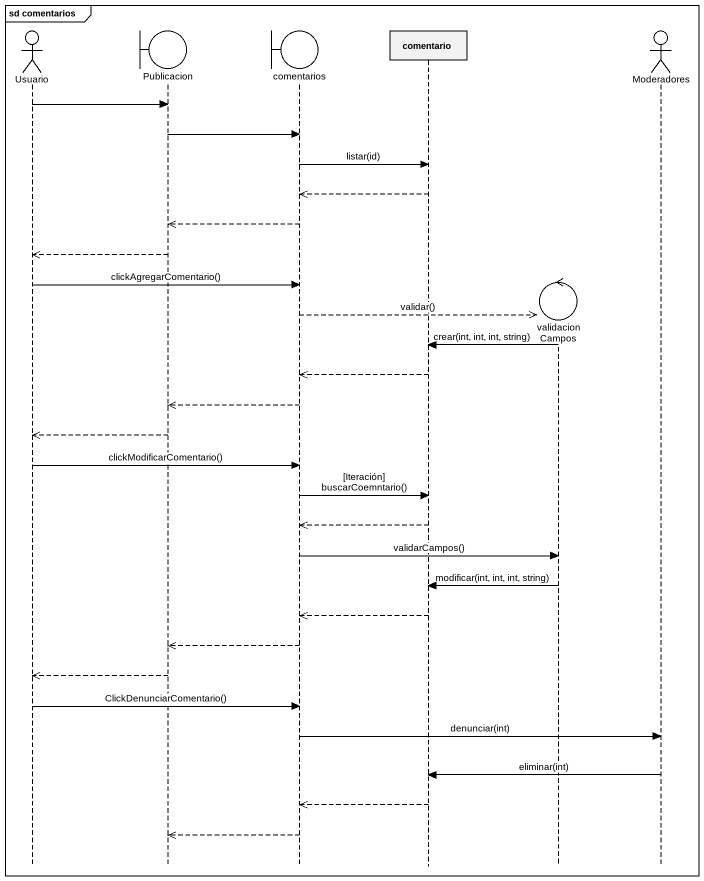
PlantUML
@startuml
mainframe sd comentarios
hide footbox
actor Usuario
boundary Publicacion
boundary comentarios
participant comentario
control validacionCampos
actor Moderadores

Usuario -> Publicacion
Publicacion -> comentarios
comentarios -> comentario : listar(id)
comentario -->> comentarios
comentarios -->> Publicacion
Publicacion -->> Usuario
Usuario -> comentarios : clickAgregarComentario()
comentarios -->> validacionCampos ** : validar()
validacionCampos -> comentario : crear(int, int, int, string)
comentario -->> comentarios
comentarios -->> Publicacion
Publicacion -->> Usuario
Usuario -> comentarios : clickModificarComentario()
comentarios -> comentario : [Iteración] buscarCoemntario()
comentario -->> comentarios
comentarios -> validacionCampos : validarCampos()
validacionCampos -> comentario : modificar(int, int, int, string)
comentario -->> comentarios
comentarios -->> Publicacion
Publicacion -->> Usuario
Usuario -> comentarios : ClickDenunciarComentario()
comentarios -> Moderadores : denunciar(int)
Moderadores -> comentario : eliminar(int)
comentario -->> comentarios
comentarios -->> Publicacion
@enduml
